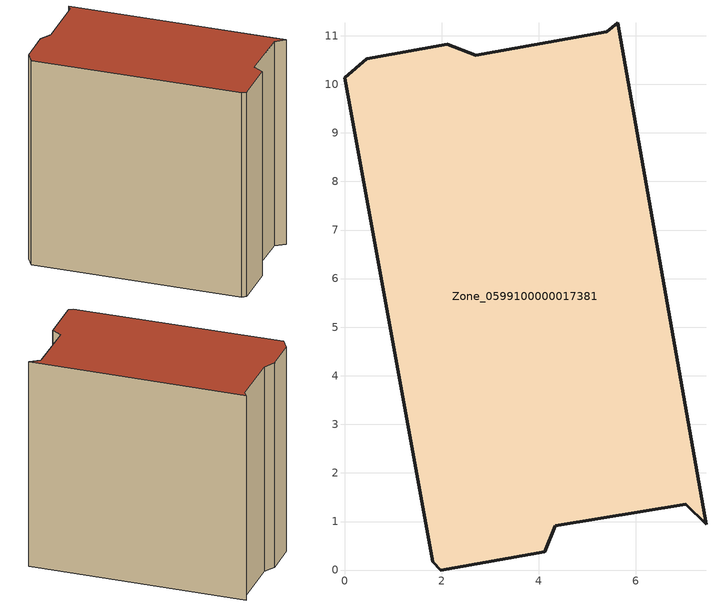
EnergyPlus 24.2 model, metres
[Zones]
Zone_0599100000017381
 floor ground (C_G): 5.4,11.08 5.62,11.26 7.44,0.94 7.02,1.36 4.34,0.91 4.12,0.38 1.98,0 1.82,0.17 0,10.13 0.46,10.52 2.11,10.82 2.7,10.6 z3.2
 wall outside (C_F): 4.12,0.38 4.34,0.91 7.02,1.36 7.44,0.94 5.62,11.26 5.4,11.08 2.7,10.6 2.11,10.82 0.46,10.52 0,10.13 1.82,0.17 1.98,0 4.12,0.38 z3.2:13.66
 roof outside (C_R): 5.4,11.08 2.7,10.6 2.11,10.82 0.46,10.52 0,10.13 1.82,0.17 1.98,0 4.12,0.38 4.34,0.91 7.02,1.36 7.44,0.94 5.62,11.26 z13.66
[BUILDING]
Pand.0599100000017381: North Axis=0; Terrain=City; Loads Convergence Tolerance Value=0.04; Temperature Convergence Tolerance Value=0.4; Solar Distribution=FullExterior; Maximum Number of Warmup Days=25; Minimum Number of Warmup Days=1
[Site:Location]
Rotterdam.The.Hague.AP_ZH_NLD Design_Conditions: Latitude=51.96; Longitude=4.45; Time Zone=1; Elevation=-4.5
[SITE:GROUNDTEMPERATURE:BUILDINGSURFACE]
18, 18, 18, 18, 18, 18, 18, 18, 18, 18, 18, 18
[MATERIAL] Thermal Absorptance=0.9; Solar Absorptance=0.7; Visible Absorptance=0.7
Name | Roughness | Thickness | Conductivity | Density | Specific Heat
G.TI.1946 | MediumSmooth | 0.15 | 1 | 540 | 1210
F.TI.1946 | Rough | 0.3 | 0.857143 | 1920 | 840
R.TI.1946 | MediumRough | 0.2 | 0.1 | 1500 | 1000
[CONSTRUCTION]
C_G: G.TI.1946
C_F: F.TI.1946
C_R: R.TI.1946
[ZONE]
Zone_0599100000017381: Type=1; Multiplier=1; Ceiling Height=Autocalculate; Volume=Autocalculate; Floor Area=autocalculate; Part of Total Floor Area=Yes
[ZONEINFILTRATION:DESIGNFLOWRATE]
Infil_Zone_0599100000017381: Zone or ZoneList or Space or SpaceList=Zone_0599100000017381; Schedule=AlwaysOn; Design Flow Rate Calculation Method=Flow/Area; Flow Rate per Floor Area=0.003; Constant Term Coefficient=1; Temperature Term Coefficient=0; Velocity Term Coefficient=0; Velocity Squared Term Coefficient=0
[HVACTEMPLATE:ZONE:IDEALLOADSAIRSYSTEM]
Zone_0599100000017381: Maximum Heating Supply Air Temperature=50; Minimum Cooling Supply Air Temperature=13; Maximum Heating Supply Air Humidity Ratio=0.0156; Minimum Cooling Supply Air Humidity Ratio=0.0077; Heating Limit=NoLimit; Cooling Limit=NoLimit; Dehumidification Control Type=ConstantSensibleHeatRatio; Cooling Sensible Heat Ratio=0.7; Dehumidification Setpoint=60; Humidification Control Type=None; Humidification Setpoint=30; Outdoor Air Method=None; Outdoor Air Flow Rate per Person=0.00944; Outdoor Air Flow Rate per Zone Floor Area=0; Outdoor Air Flow Rate per Zone=0; Demand Controlled Ventilation Type=None; Outdoor Air Economizer Type=NoEconomizer; Heat Recovery Type=None; Sensible Heat Recovery Effectiveness=0.7; Latent Heat Recovery Effectiveness=0.65
[ZONECONTROL:THERMOSTAT]
ThermostatControl_Zone_0599100000017381: Zone or ZoneList=Zone_0599100000017381; Control Type Schedule=DualSetpointControlType; Control 1=Thermostat_Zone_0599100000017381; Temperature Difference Between Cutout And Setpoint=0
[THERMOSTATSETPOINT:DUALSETPOINT]
Thermostat_Zone_0599100000017381: Heating Setpoint Temperature Schedule=HeatingSetpoint_Zone_0599100000017381; Cooling Setpoint Temperature Schedule=CoolingSetpoint_Zone_0599100000017381
[SCHEDULE:COMPACT]
HeatingSetpoint_Zone_0599100000017381: Through: 12/31, For: AllDays, Until: 24:00, 21
CoolingSetpoint_Zone_0599100000017381: Through: 12/31, For: AllDays, Until: 24:00, 24
DualSetpointControlType: Through: 12/31, For: AllDays, Until: 24:00, 4
AlwaysOn: Through: 12/31, For: AllDays, Until: 24:00, 1
